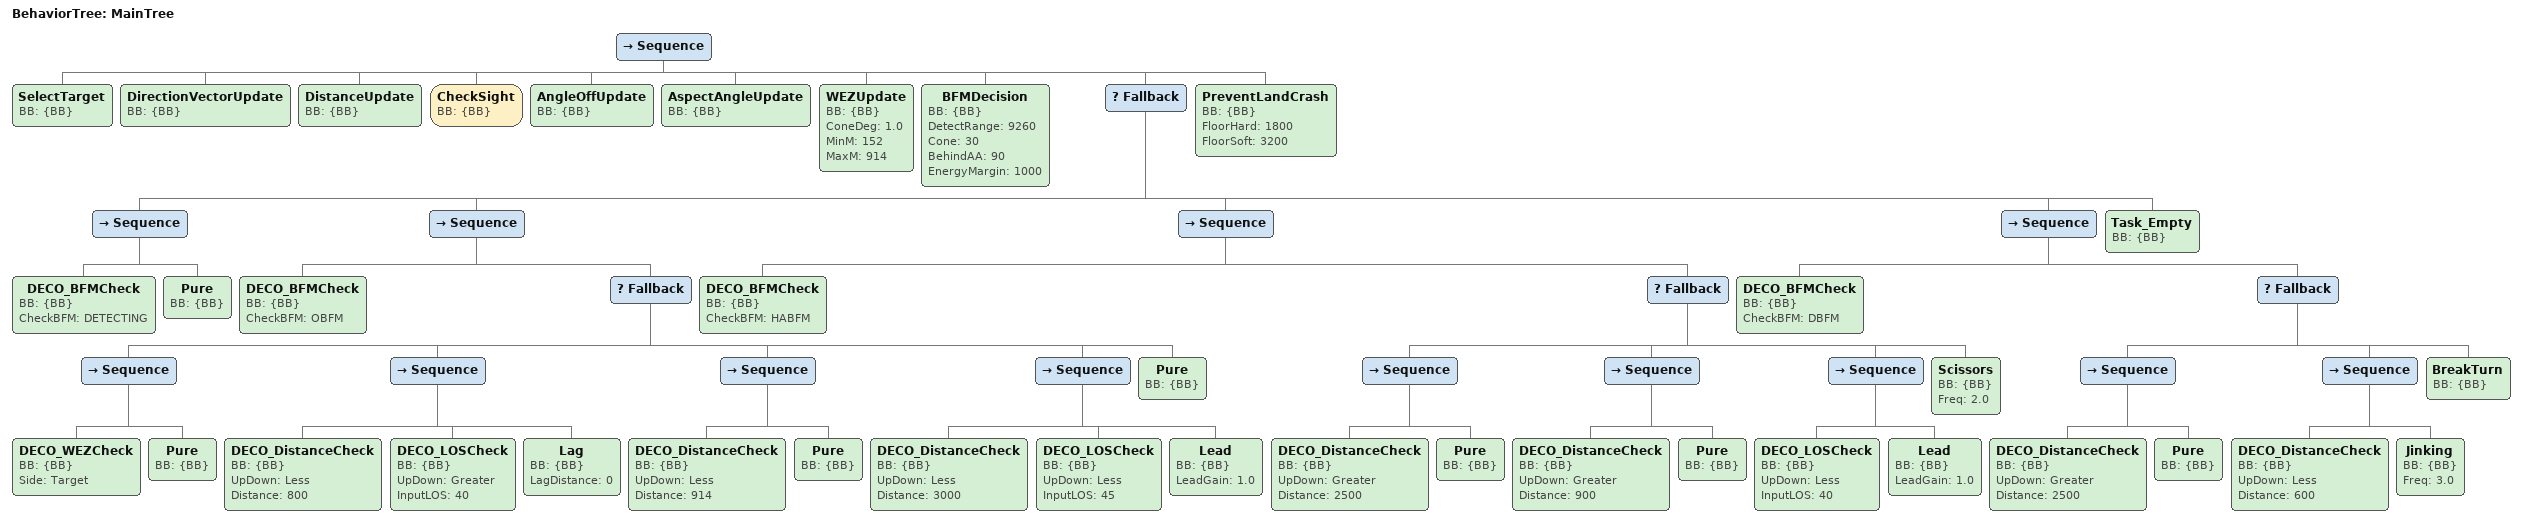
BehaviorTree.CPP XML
<?xml version="1.0"?>
<root main_tree_to_execute="MainTree">

  <BehaviorTree ID="MainTree">
    <Sequence>

      <!-- ===================== 상태 갱신 ===================== -->
      <SelectTarget          BB="{BB}"/>
      <DirectionVectorUpdate BB="{BB}"/>
      <DistanceUpdate        BB="{BB}"/>
      <CheckSight            BB="{BB}"/>
      <AngleOffUpdate        BB="{BB}"/>
      <AspectAngleUpdate     BB="{BB}"/>
      <WEZUpdate             BB="{BB}" ConeDeg="1.0" MinM="152" MaxM="914"/>

      <!-- ============ Superior? 판정 -> 국면 분류 ============ -->
      <BFMDecision BB="{BB}" DetectRange="9260" Cone="30" BehindAA="90" EnergyMargin="1000"/>

      <!-- ================== 3국면 분기 ==================== -->
      <Fallback>

        <!-- ───────────── DETECTING : 원거리 접근 -> 추격 ───────────── -->
        <Sequence>
          <DECO_BFMCheck BB="{BB}" CheckBFM="DETECTING"/>
          <Pure BB="{BB}"/>
        </Sequence>

        <!-- ───────────── OBFM : 공격(우세) ───────────── -->
        <Sequence>
          <DECO_BFMCheck BB="{BB}" CheckBFM="OBFM"/>
          <Fallback>
            <!-- 적이 내 WEZ 안 -> 사격 위치 유지(Pure) -->
            <Sequence>
              <DECO_WEZCheck BB="{BB}" Side="Target"/>
              <Pure BB="{BB}"/>
            </Sequence>
            <!-- 너무 근접 + 크게 횡단 -> Lag(오버슛 방지) -->
            <Sequence>
              <DECO_DistanceCheck BB="{BB}" UpDown="Less"    Distance="800"/>
              <DECO_LOSCheck      BB="{BB}" UpDown="Greater" InputLOS="40"/>
              <Lag BB="{BB}" LagDistance="0"/>
            </Sequence>
            <Sequence>
              <DECO_DistanceCheck BB="{BB}" UpDown="Less" Distance="914"/>
              <Pure BB="{BB}"/>
            </Sequence>
            <!-- 접근 구간(사거리~3000m) + 각 우위 -> Lead 로 코너를 잘라 접근속도 생성
                 (기존 Lag는 적 후미 700m를 목표해 사거리 밖 ~1km 평형을 만들었음.
                  동속 후미 추격전에서 거리를 줄이는 건 예측 조준뿐) -->
            <Sequence>
              <DECO_DistanceCheck BB="{BB}" UpDown="Less" Distance="3000"/>
              <DECO_LOSCheck      BB="{BB}" UpDown="Less" InputLOS="45"/>
              <Lead BB="{BB}" LeadGain="1.0"/>
            </Sequence>
            <!-- 그 외 -> Pure 추격(적 6시/ WEZ 로 파고듦) -->
            <Pure BB="{BB}"/>
          </Fallback>
        </Sequence>

        <!-- ───────────── HABFM : 정면(대등) ───────────── -->
        <Sequence>
          <DECO_BFMCheck BB="{BB}" CheckBFM="HABFM"/>
          <Fallback>
            <!-- 원거리(>2500m): 선회전은 무의미 -> Pure 재접근(re-merge) -->
            <Sequence>
              <DECO_DistanceCheck BB="{BB}" UpDown="Greater" Distance="2500"/>
              <Pure BB="{BB}"/>
            </Sequence>
            <!-- 중거리(900~2500m): 서클 노드는 몸체축 VP라 실기동이 안 나옴(제어기 제약).
                 중립(상호 기수대면)에서 Lead는 예측점이 내 뒤로 찍혀 역효과(smoke 실측)
                 -> Pure 로 기수 유지(>2500m 게이트의 연장) -->
            <Sequence>
              <DECO_DistanceCheck BB="{BB}" UpDown="Greater" Distance="900"/>
              <Pure BB="{BB}"/>
            </Sequence>
            <!-- 근접: 기수 정렬(승기) -> Lead, 아니면 Scissors -->
            <Sequence>
              <DECO_LOSCheck BB="{BB}" UpDown="Less" InputLOS="40"/>
              <Lead BB="{BB}" LeadGain="1.0"/>
            </Sequence>
            <Scissors BB="{BB}" Freq="2.0"/>
          </Fallback>
        </Sequence>

        <!-- ───────────── DBFM : 방어(열세) ───────────── -->
        <Sequence>
          <DECO_BFMCheck BB="{BB}" CheckBFM="DBFM"/>
          <Fallback>
            <!-- 원거리(>2500m): 적 기수가 나를 봐도 즉각 위협 아님 -> Pure 재접근 -->
            <Sequence>
              <DECO_DistanceCheck BB="{BB}" UpDown="Greater" Distance="2500"/>
              <Pure BB="{BB}"/>
            </Sequence>
            <Sequence>
              <DECO_DistanceCheck BB="{BB}" UpDown="Less" Distance="600"/>
              <Jinking BB="{BB}" Freq="3.0"/>
            </Sequence>
            <BreakTurn BB="{BB}"/>
          </Fallback>
        </Sequence>

        <!-- ───────────── 기본값(NONE) ───────────── -->
        <Task_Empty BB="{BB}"/>

      </Fallback>

      <!-- ============ 지면충돌 방지 ============ -->
      <PreventLandCrash BB="{BB}" FloorHard="1800" FloorSoft="3200"/>

    </Sequence>
  </BehaviorTree>

</root>
